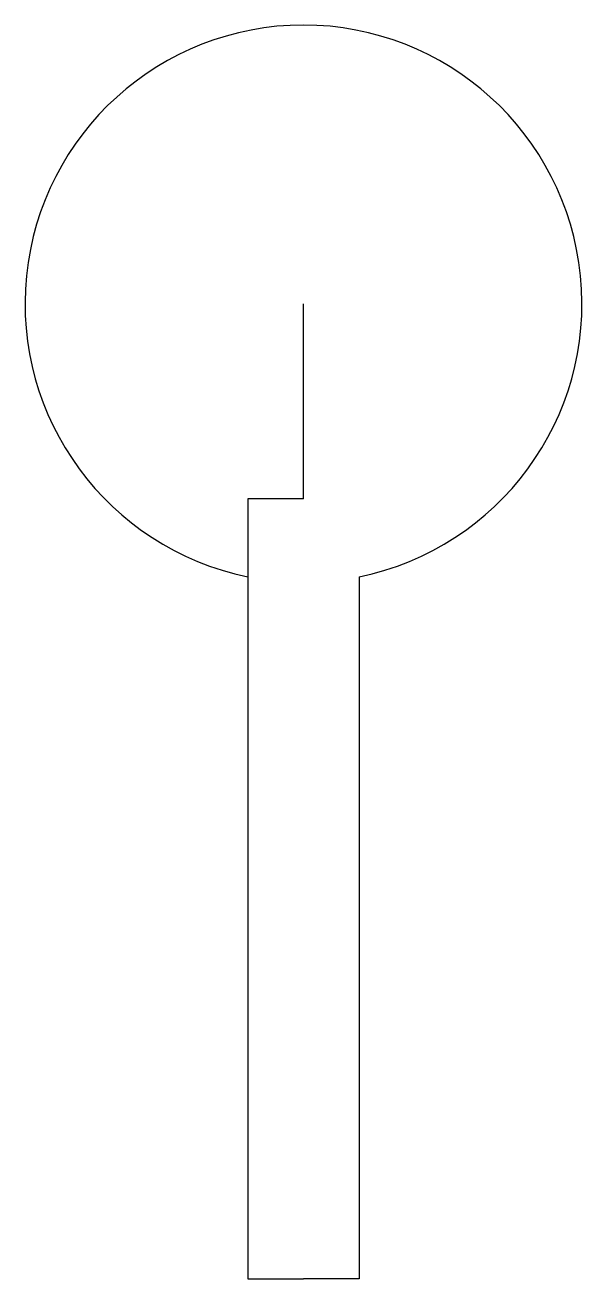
# Model space of a CAD drawing. Header units: millimetres. Extents: x -50 to 50, y -175 to 50.
import ezdxf

# ---------------------------------------------------------------- set-up
doc = ezdxf.new("R2010")
doc.units = ezdxf.units.MM
doc.layers.get('0').update_dxf_attribs({"linetype": 'CONTINUOUS'})

msp = doc.modelspace()

# ---------------------------------------------------------------- linework, layer by layer
for p, q in [((0, -35), (0, 0)), ((0, -35), (-10, -35)), ((-10, -35), (-10, -48.99)), ((-10, -48.99), (-10, -175)), ((10, -48.99), (10, -175)), ((-10, -175), (0, -175)), ((10, -175), (0, -175))]:
    msp.add_line(p, q)
msp.add_arc((0, 0), 50, -78.463, 258.463)

doc.saveas('drawing.dxf')
